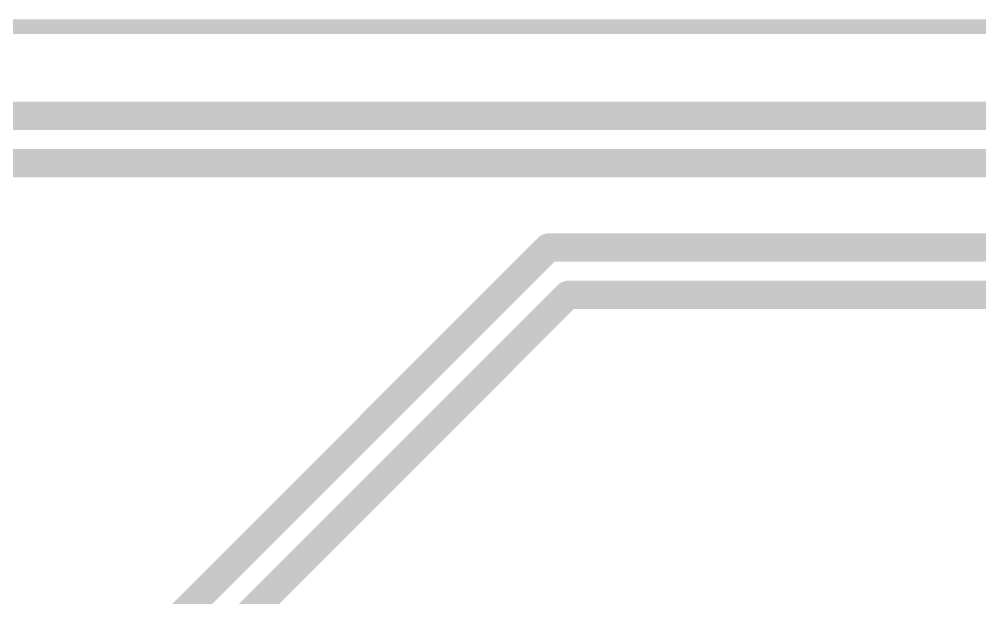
# Model space of a CAD drawing. Header units: inches. Extents: x 0 to 220, y -79 to 15.
# Drawn here: x 54.5 to 67.39, y -7.66 to 0.1 of the extents above; entities that cross this region are included whole.
import ezdxf

# ---------------------------------------------------------------- set-up
doc = ezdxf.new("R2010")
doc.units = ezdxf.units.IN
doc.layers.add('Mechanical 1- Top Assy', color=6, linetype='Continuous')
doc.layers.add('Top Layer- Top', color=1, linetype='Continuous')

msp = doc.modelspace()

# ---------------------------------------------------------------- linework, layer by layer
at = {"layer": 'Mechanical 1- Top Assy'}
msp.add_lwpolyline([(0, -1.27e-05, 0.1999996, 0.1999996, 0), (219.99999942, -1.27e-05, 0.1999996, 0.1999996, 0)], format="xyseb", dxfattribs=at)
at = {"layer": 'Top Layer- Top'}
for points in [[(44.26786676, -1.19522494, 0.3809999999999999, 0.3809999999999999, 0), (185.79325046, -1.19522494, 0.3809999999999999, 0.3809999999999999, 0)], [(44.53089138, -1.83022494, 0.3809999999999999, 0.3809999999999999, 0), (185.5302233, -1.83022494, 0.3809999999999999, 0.3809999999999999, 0)], [(56.58248526, -7.98490148, 0.3809999999999999, 0.3809999999999999, 0), (61.60238631999999, -2.96500042, 0.3809999999999999, 0.3809999999999999, 0)], [(61.60238631999999, -2.96500042, 0.3809999999999999, 0.3809999999999999, 0), (185.5630274, -2.96500042, 0.3809999999999999, 0.3809999999999999, 0)], [(57.21748525999999, -8.247926099999999, 0.3809999999999999, 0.3809999999999999, 0), (61.86541094, -3.60000042, 0.3809999999999999, 0.3809999999999999, 0)], [(61.86541094, -3.60000042, 0.3809999999999999, 0.3809999999999999, 0), (185.30000278, -3.60000042, 0.3809999999999999, 0.3809999999999999, 0)]]:
    msp.add_lwpolyline(points, format="xyseb", dxfattribs=at)
for points in [[(61.50713631999999, -2.96500042, 0.1905, 0.1905, 1), (61.69763632, -2.96500042, 0.1905, 0.1905, 1)], [(61.50713631999999, -2.96500042, 0.1905, 0.1905, 1), (61.69763632, -2.96500042, 0.1905, 0.1905, 1)], [(61.77016094, -3.60000042, 0.1905, 0.1905, 1), (61.96066094, -3.60000042, 0.1905, 0.1905, 1)], [(61.77016094, -3.60000042, 0.1905, 0.1905, 1), (61.96066094, -3.60000042, 0.1905, 0.1905, 1)]]:
    msp.add_lwpolyline(points, format="xyseb", close=True, dxfattribs=at)

doc.saveas('drawing.dxf')
